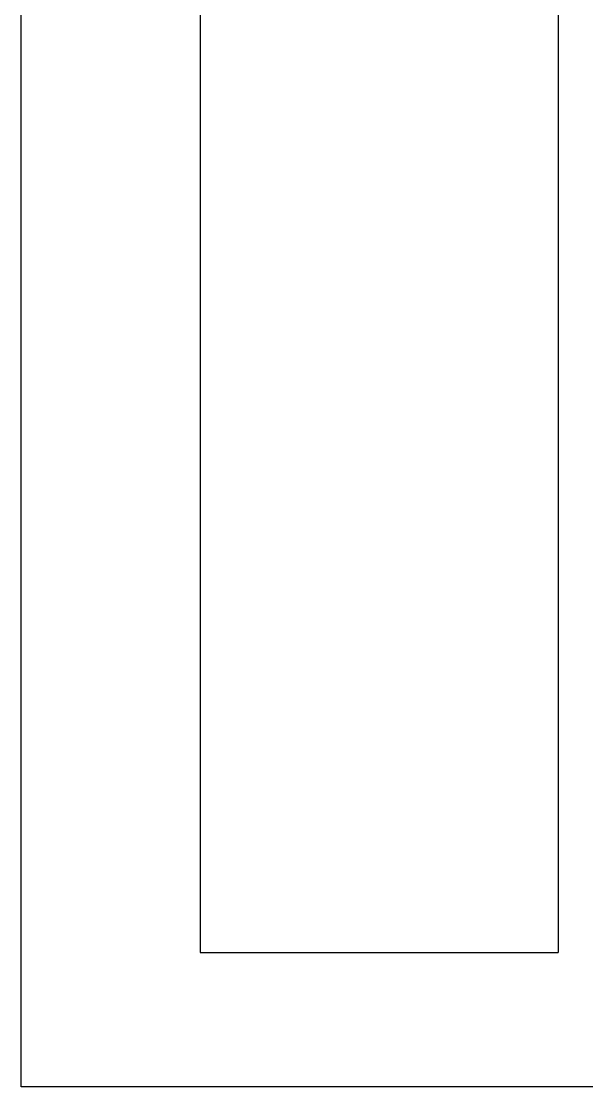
# Model space of a CAD drawing. Header units: millimetres. Extents: x 41 to 1868, y -696 to 319.
# Drawn here: x 556.63 to 581.9, y 158.63 to 206.26 of the extents above; entities that cross this region are included whole.
import ezdxf

# ---------------------------------------------------------------- set-up
doc = ezdxf.new("R2010")
doc.units = ezdxf.units.MM

msp = doc.modelspace()

# ---------------------------------------------------------------- linework, layer by layer
at = {"color": 7, "linetype": 'Continuous', "lineweight": 25}
for p, q in [((556.6252, 158.6316), (556.6252, 214.6316)), ((564.6252, 214.6316), (564.6252, 164.6316)), ((580.6252, 214.6316), (580.6252, 164.6316)), ((564.6252, 164.6316), (580.6252, 164.6316)), ((732.6252, 158.6316), (556.6252, 158.6316))]:
    msp.add_line(p, q, dxfattribs=at)

doc.saveas('drawing.dxf')
